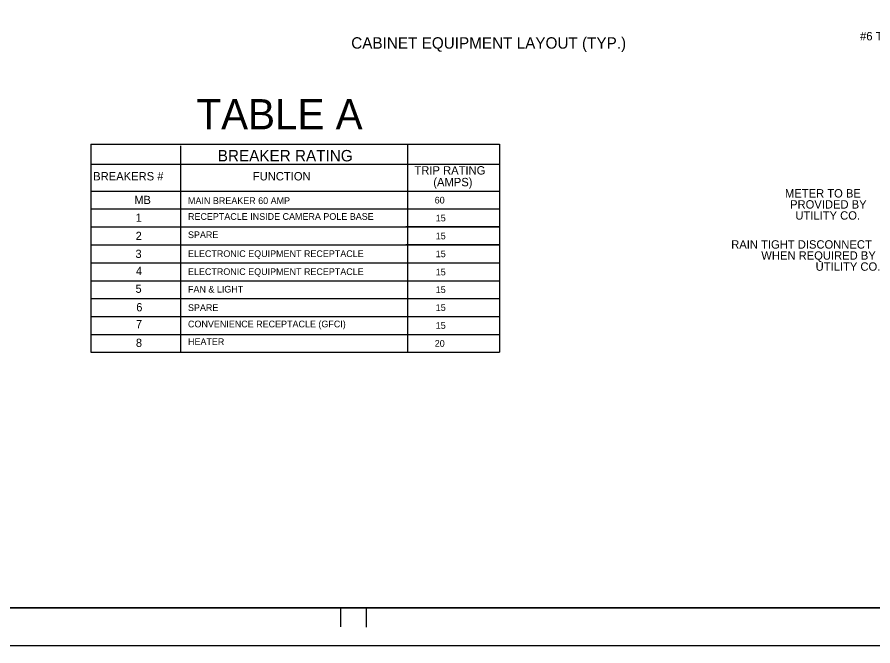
# Model space of a CAD drawing. Extents: x 507436 to 508484, y 495513 to 496173.
# Drawn here: x 507818.9 to 508156.1, y 495512.9 to 495760.8 of the extents above; entities that cross this region are included whole.
import ezdxf

# ---------------------------------------------------------------- set-up
doc = ezdxf.new("R2010")
doc.units = 0
doc.layers.add('1', color=7, linetype='Continuous')
doc.layers.add('41', color=7, linetype='Continuous')

msp = doc.modelspace()

# ---------------------------------------------------------------- linework, layer by layer
at = {"layer": '1'}
for p, q in [((507847.9, 495710.73), (508009.01, 495710.73)), ((507847.9, 495710.73), (507847.9, 495628.65)), ((507883.27, 495710.04), (507883.27, 495628.65)), ((507972.74, 495710.73), (507972.74, 495628.65)), ((508009.01, 495710.73), (508009.01, 495628.65)), ((507883.27, 495706.42), (507883.27, 495671.12)), ((507847.9, 495702.84), (508009.01, 495702.84)), ((507883.27, 495702.84), (507883.27, 495628.65)), ((507883.27, 495699.22), (507883.27, 495663.92)), ((507847.9, 495692.16), (508009.01, 495692.16)), ((507847.9, 495685.25), (508009.01, 495685.25)), ((507847.9, 495678.05), (508009.01, 495678.05)), ((508009.01, 495678.05), (507972.03, 495678.05)), ((507847.9, 495670.99), (508009.01, 495670.99)), ((508009.01, 495670.99), (507972.03, 495670.99)), ((507847.9, 495663.93), (508009.01, 495663.93)), ((507847.9, 495656.88), (508009.01, 495656.88)), ((507847.9, 495649.82), (508009.01, 495649.82)), ((507847.9, 495642.76), (508009.01, 495642.76)), ((507847.9, 495635.71), (508009.01, 495635.71)), ((507847.9, 495628.65), (508009.01, 495628.65)), ((507491.48, 495527.95), (508481.48, 495527.95)), ((507946.48, 495520.45), (507946.48, 495527.95)), ((507956.62, 495520.39), (507956.62, 495527.95)), ((508484.48, 495512.95), (507436.31, 495512.95))]:
    msp.add_line(p, q, dxfattribs=at)
at = {"layer": '41'}
for points in [[(507436.31, 496172.95), (508484.48, 496172.95), (508484.48, 495512.95), (507436.31, 495512.95)], [(507491.48, 496157.95), (508481.48, 496157.95), (508481.48, 495527.95), (507491.48, 495527.95)]]:
    msp.add_lwpolyline(points, close=True, dxfattribs=at)

# ---------------------------------------------------------------- texts
at = {"layer": '1'}
for s, height, p in [('#6 THHW AWG. 600V WIRE', 3.2999, (508151.09, 495751.6)), ('CABINET EQUIPMENT LAYOUT (TYP.)', 4.4998, (507950.57, 495748.33)), ('TABLE A', 11.904, (507889.58, 495716.54)), ('BREAKER RATING', 4.4998, (507897.97, 495703.9)), ('TRIP RATING', 3.2999, (507975.48, 495698.71)), ('BREAKERS #', 3.3, (507848.87, 495696.4)), ('FUNCTION', 3.3, (507911.78, 495696.4)), ('(AMPS)', 3.3, (507982.9, 495694.09)), ('METER TO BE', 3.2999, (508121.49, 495689.66)), ('MB', 3.24, (507865.11, 495687.1)), ('MAIN BREAKER 60 AMP', 2.6399, (507886.24, 495687.1)), ('60', 2.64, (507983.46, 495687.31)), ('PROVIDED BY', 3.2999, (508123.51, 495685.3)), (' UTILITY CO.', 3.2999, (508124.36, 495680.94)), ('1', 3.24, (507865.62, 495680.12)), ('RECEPTACLE INSIDE CAMERA POLE BASE', 2.6399, (507886.24, 495680.86)), ('15', 2.64, (507983.88, 495680.25)), ('2', 3.24, (507865.62, 495672.92)), ('SPARE', 2.64, (507886.24, 495673.66)), ('15', 2.64, (507983.88, 495673.2)), ('RAIN TIGHT DISCONNECT', 3.2999, (508100.31, 495669.52)), ('3', 3.24, (507865.56, 495665.85)), ('ELECTRONIC EQUIPMENT RECEPTACLE', 2.6399, (507886.24, 495666.2)), ('15', 2.64, (507983.88, 495666.14)), ('WHEN REQUIRED BY', 3.2999, (508112.17, 495665.16)), ('UTILITY CO.', 3.2999, (508133.58, 495660.8)), ('4', 3.24, (507865.72, 495659.11)), ('ELECTRONIC EQUIPMENT RECEPTACLE', 2.6399, (507886.24, 495659.12)), ('15', 2.64, (507983.88, 495658.98)), ('5', 3.24, (507865.56, 495652.09)), ('FAN & LIGHT', 2.6399, (507886.24, 495652.2)), ('15', 2.64, (507983.88, 495652.03)), ('6', 3.24, (507865.86, 495644.81)), ('SPARE', 2.64, (507886.24, 495644.95)), ('15', 2.64, (507983.88, 495644.97)), ('7', 3.24, (507865.73, 495638.13)), ('CONVENIENCE RECEPTACLE (GFCI)', 2.6399, (507886.24, 495638.49)), ('15', 2.64, (507983.88, 495637.92)), ('8', 3.24, (507865.72, 495630.77)), ('HEATER', 2.64, (507886.24, 495631.52)), ('20', 2.64, (507983.48, 495630.84))]:
    msp.add_text(s, height=height, dxfattribs=at).set_placement(p)

doc.saveas('drawing.dxf')
